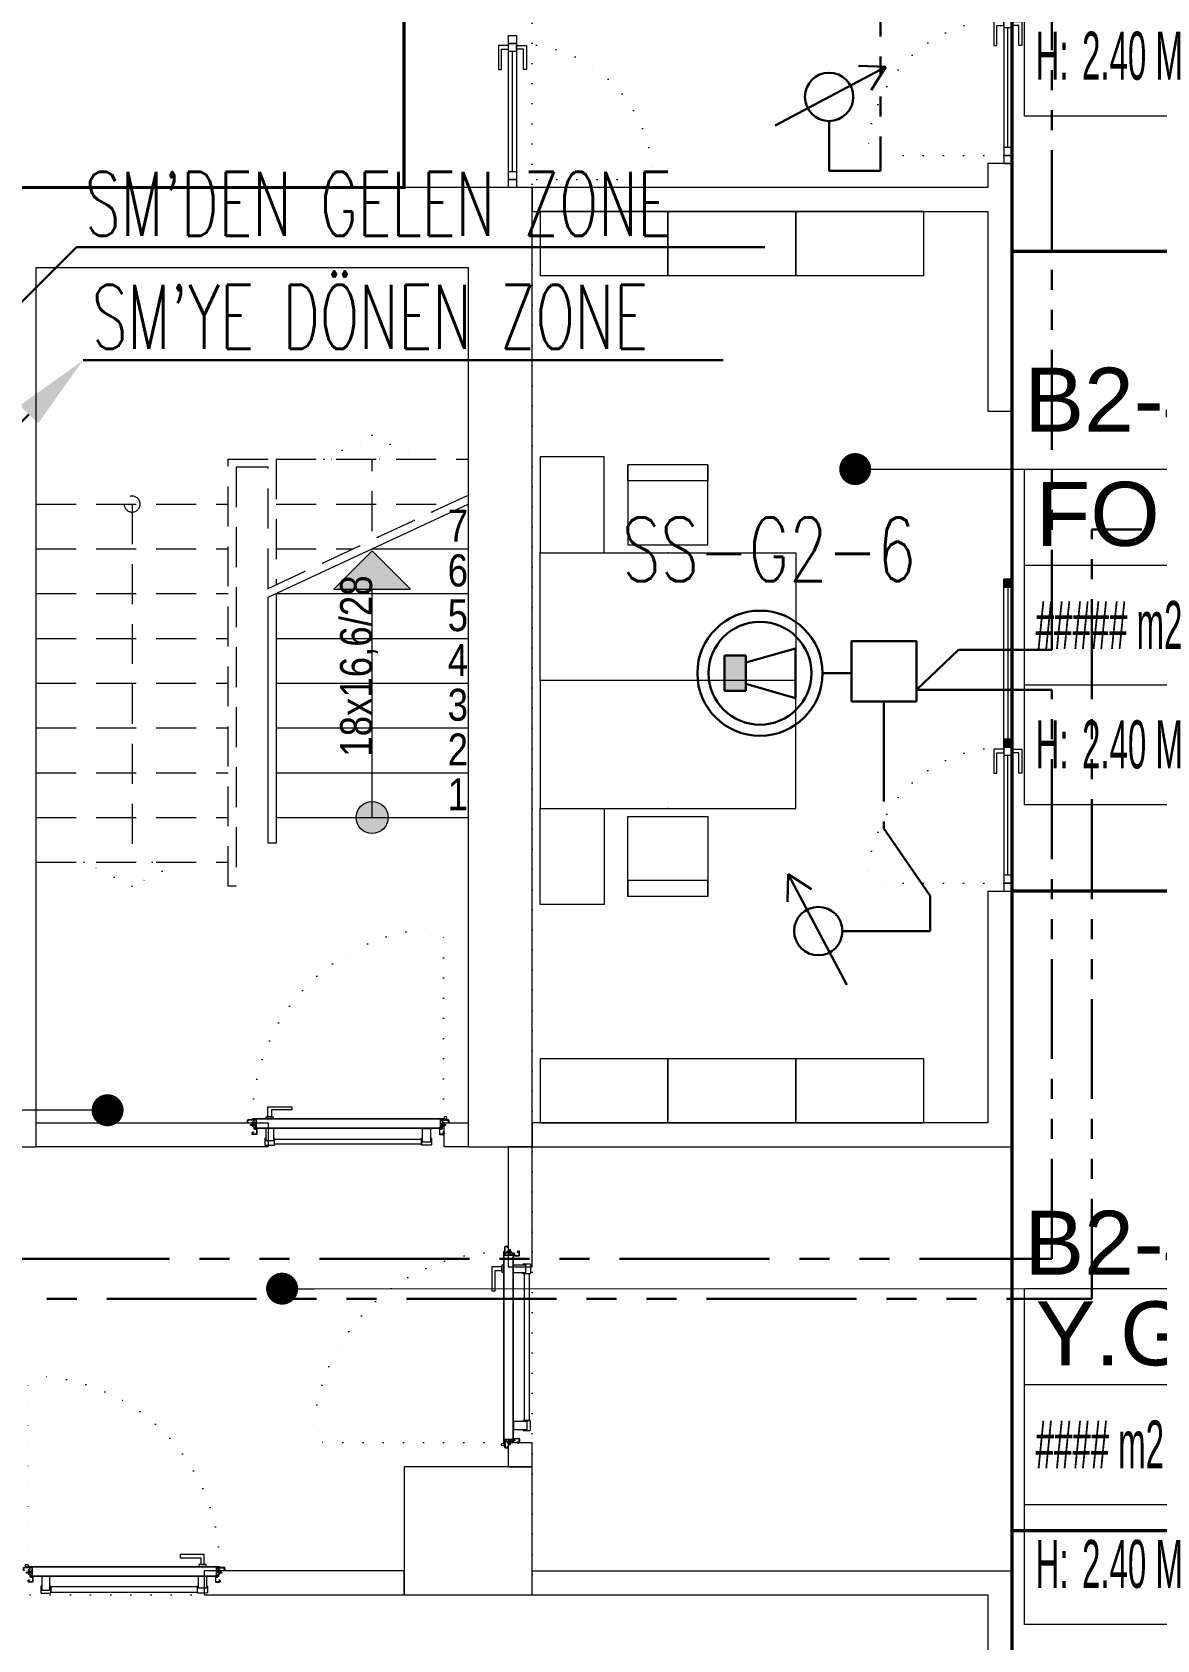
# Model space of a CAD drawing. Header units: metres. Extents: x -13545 to 152404, y -11890 to 28436.
# Drawn here: x 4128 to 4831, y 2372 to 3377 of the extents above; entities that cross this region are included whole.
import ezdxf
from ezdxf.enums import TextEntityAlignment as Align

# ---------------------------------------------------------------- set-up
doc = ezdxf.new("R2010")
doc.units = ezdxf.units.M
doc.header["$LTSCALE"] = 100
doc.header["$MEASUREMENT"] = 0
for name, pattern in [('DOT2', [0.125, 0, -0.125]), ('DOT5', [0.75, 0, -0.75]), ('HIDDEN', [0.375, 0.25, -0.125]), ('PHANTOM2', [1.25, 0.625, -0.125, 0.125, -0.125, 0.125, -0.125])]:
    doc.linetypes.add(name, pattern=pattern)
doc.layers.get('0').update_dxf_attribs({"color": 9, "lineweight": 9})
for name, color, linetype, lineweight in [('00', 9, 'Continuous', 9), ('01', 9, 'Continuous', 9), ('05', 9, 'Continuous', 9), ('06B', 9, 'Continuous', 9), ('06D', 9, 'Continuous', 9), ('10', 9, 'Continuous', 9), ('14', 9, 'Continuous', 9), ('15', 9, 'Continuous', 9), ('19', 9, 'Continuous', 9), ('19D', 9, 'DOT2', 9), ('20', 9, 'DOT2', 9), ('21', 9, 'Continuous', 9), ('21_mahal200', 9, 'Continuous', 9), ('E-3W ACİL ANONS İÇİN HOPARLÖR (GÖMME) (YANGINA DAYANIKLI)', 7, 'Continuous', 30), ('E-KABLO', 7, 'Continuous', 30), ('E-OK', 3, 'Continuous', 30), ('E-SES AYAR ANAHTARI', 7, 'Continuous', 30), ('E-YANGIN', 7, 'Continuous', 30), ('E-YAZI', 7, 'Continuous', 30)]:
    doc.layers.add(name, color=color, linetype=linetype, lineweight=lineweight)
doc.styles.add('Arial', font='arial.ttf', dxfattribs={"height": 2.5})
doc.styles.add('ILGAZ', font='txttw.shx')
doc.styles.add('MuuM_TEXT-STANDART', font='ARIALN.TTF')
doc.dimstyles.new('MuuM_DIM200', dxfattribs={"dimscale": 20, "dimtxt": 2, "dimasz": 1, "dimexe": 1, "dimexo": 1, "dimgap": 1, "dimtad": 1, "dimdec": 1, "dimrnd": 0.5, "dimdsep": 46, "dimtxsty": 'MuuM_TEXT-STANDART', "dimblk": 'ARCHTICK', "dimcen": 0, "dimdle": 0.15, "dimclrd": 256, "dimclre": 256, "dimclrt": 256, "dimadec": 0, "dimazin": 0, "dimtfac": 5, "dimtdec": 1, "dimtix": 1, "dimtmove": 2, "dimatfit": 3, "dimldrblk": 'DOT', "dimfxl": 3, "dimfxlon": 1, "dimtolj": 1, "dimlwd": -1, "dimlwe": -1, "dimarcsym": 0})

# ---------------------------------------------------------------- blocks, each defined once
blk = doc.blocks.new('100_SES AYAR ANAHTARI')
at = {"layer": 'E-SES AYAR ANAHTARI', "color": 4}
for p, q in [((1.776, 3.255), (-1.686, 1.426)), ((1.776, 3.255), (0.915, 3.283)), ((1.776, 3.255), (1.312, 2.529)), ((0, 0), (0, 1.561))]:
    blk.add_line(p, q, dxfattribs=at)
blk.add_circle((0, 2.317), 0.756, dxfattribs=at)
blk = doc.blocks.new('*U201')
at = {"layer": 'E-OK', "color": 3, "linetype": 'Continuous'}
blk.add_line((84.9, 84.8), (200.6, 200.5), dxfattribs=at)
at = {"layer": 'E-OK', "color": 4, "linetype": 'Continuous', "const_width": 30}
blk.add_lwpolyline([(-15, 0, 1), (15, 0, 1)], format="xyb", close=True, dxfattribs=at)
at = {"layer": 'E-OK', "color": 3, "linetype": 'Continuous'}
blk.add_solid([(99, 70.7), (70.7, 99), (0, 0)], dxfattribs=at)
blk = doc.blocks.new('*U200')
at = {"layer": 'E-OK', "color": 3, "linetype": 'Continuous'}
blk.add_line((-126.3, -126.2), (0, 0), dxfattribs=at)
at = {"layer": 'E-OK', "color": 4, "linetype": 'Continuous', "const_width": 30}
blk.add_lwpolyline([(-15, 0, 1), (15, 0, 1)], format="xyb", close=True, dxfattribs=at)
at = {"layer": 'E-OK', "color": 3, "linetype": 'Continuous'}
blk.add_solid([(-112.2, -140.4), (-140.4, -112.1), (-211.2, -211)], dxfattribs=at)
blk = doc.blocks.new('100_3W ACİL ANONS İÇİN HOPARLÖR (GÖMME) (YANGINA DAYANIKLI)')
at = {"layer": 'E-3W ACİL ANONS İÇİN HOPARLÖR (GÖMME) (YANGINA DAYANIKLI)', "color": 4}
for p, q in [((-1.58, -0.79), (-1.58, 0.79)), ((-1.58, 0.79), (-0.632, 0.79)), ((-0.632, 0.474), (1.58, 1.106)), ((-0.632, 0.79), (-0.632, -0.79)), ((1.58, -1.106), (1.58, 1.106)), ((-0.632, -0.474), (1.58, -1.106)), ((-0.632, -0.79), (-1.58, -0.79))]:
    blk.add_line(p, q, dxfattribs=at)
at = {"layer": 'E-3W ACİL ANONS İÇİN HOPARLÖR (GÖMME) (YANGINA DAYANIKLI)', "color": 3}
for radius in [2.796, 2.296]:
    blk.add_circle((0, 0), radius, dxfattribs=at)
at = {"layer": 'E-3W ACİL ANONS İÇİN HOPARLÖR (GÖMME) (YANGINA DAYANIKLI)', "color": 4}
blk.add_solid([(-1.58, 0.79), (-0.632, 0.79), (-1.58, -0.79), (-0.632, -0.79)], dxfattribs=at)
blk = doc.blocks.new('p-kolon_80x80')
blk.add_lwpolyline([(-40, -40), (40, -40), (40, 40), (-40, 40)], close=True)
blk = doc.blocks.new('2.bod.sitatik')
at = {"layer": '01'}
blk.add_lwpolyline([(4130, -5950), (4130, -5950), (4130, -5950), (4130, -5400), (4400, -5400), (4400, -5950), (4400, -5950), (4400, -5950), (4440, -5950), (4440, -5350), (4090, -5350), (4090, -5950), (4130, -5950)], dxfattribs=at)
blk.add_blockref('p-kolon_80x80', (4400, -6190), dxfattribs=at)
blk = doc.blocks.new('p-işyeri')
at = {"color": 0, "const_width": 2}
blk.add_lwpolyline([(200, 0), (200, 700), (-200, 700), (-200, 0)], close=True, dxfattribs=at)
blk = doc.blocks.new('p-sandalye-03')
for points in [[(-5, -25.1), (-5, 24.9), (-55, 24.9), (-55, -25.1), (-5, -25.1)], [(-55, 24.9), (-45, 24.9), (-45, -25.1), (-55, -25.1)]]:
    blk.add_lwpolyline(points)
blk.add_point((0, -0.1))
blk = doc.blocks.new('m-calisma unitesi 02')
at = {"ltscale": 0.5}
blk.add_lwpolyline([(-160, 140), (-160, 80), (-120, 80), (-120, 140)], close=True, dxfattribs=at)
blk.add_lwpolyline([(0, 80), (0, 0), (-160, 0), (-160, 80)], close=True)
at = {"linetype": 'DOT5'}
blk.add_lwpolyline([(-160, 80), (-160, 80)], dxfattribs=at)
at = {"rotation": 270}
blk.add_blockref('p-sandalye-03', (-80, 80), dxfattribs=at)
blk = doc.blocks.new('gr-p-birim')
blk.add_lwpolyline([(-0.5, -0.5), (0.5, -0.5), (0.5, 0.5), (-0.5, 0.5)], close=True)
blk = doc.blocks.new('0_arrowstairs')
blk.add_lwpolyline([(0, 0), (0, -30), (15, 0), (0, 30)], close=True)
blk = doc.blocks.new('p-M01-M02_M03')
at = {"layer": '19'}
h = blk.add_hatch(color=256, dxfattribs=at)
h.dxf.hatch_style = 1
h.paths.add_polyline_path([(186, -201.3), (234, -201.3), (210, -177.2)])
h = blk.add_hatch(color=256, dxfattribs=at)
h.dxf.hatch_style = 1
edge = h.paths.add_edge_path()
edge.add_arc((210, -344), 10, 0, 360)
for points in [[(145, -206.3), (270, -148)], [(145, -206.3), (270, -148)], [(150, -204), (150, -360), (150, -360), (145, -360), (145, -360), (145, -206.3)], [(210, -344), (210, -201.3), (210, -201.3)]]:
    blk.add_lwpolyline(points, dxfattribs=at)
blk.add_lwpolyline([(186, -201.3), (234, -201.3), (210, -177.2)], close=True, dxfattribs=at)
at = {"layer": '19', "linetype": 'Continuous'}
for points in [[(210, -176), (270, -176)], [(150, -204), (270, -204)], [(150, -232), (270, -232)], [(150, -260), (270, -260)], [(150, -288), (270, -288)], [(150, -316), (270, -316)], [(150, -344), (270, -344)]]:
    blk.add_lwpolyline(points, dxfattribs=at)
at = {"layer": '19'}
blk.add_circle((210, -344), 10, dxfattribs=at)
at = {"layer": '19D', "linetype": 'HIDDEN'}
for points in [[(145, -200.7), (145, -125), (125, -125), (125, -125), (125, -387), (120, -387), (120, -120), (120, -120), (150, -120), (150, -198.4)], [(150, -120), (270, -120)], [(210, -165), (210, -120)], [(0, -148), (120, -148)], [(145, -200.7), (270, -142.4)], [(150, -148), (258, -148)], [(0, -176), (120, -176)], [(150, -176), (198, -176)], [(0, -204), (120, -204)], [(0, -232), (120, -232)], [(0, -260), (120, -260)], [(0, -288), (120, -288)], [(0, -316), (120, -316)], [(0, -344), (120, -344)], [(0, -372), (120, -372)]]:
    blk.add_lwpolyline(points, dxfattribs=at)
at = {"layer": '19D', "linetype": 'HIDDEN', "extrusion": (0, 0, -1)}
blk.add_lwpolyline([(-60, -148), (-60, -372)], dxfattribs=at)
at = {"layer": '19D'}
blk.add_lwpolyline([(145, -200.7), (270, -142.4)], dxfattribs=at)
at = {"layer": '19D', "linetype": 'HIDDEN', "extrusion": (0, 0, -1)}
blk.add_circle((-60, -148), 5, dxfattribs=at)
at = {"layer": '19D', "linetype": 'HIDDEN', "extrusion": (0, 0, -1), "zscale": -1, "rotation": 90}
blk.add_blockref('0_arrowstairs', (-210, -120), dxfattribs=at)
at = {"layer": '19D', "linetype": 'HIDDEN', "extrusion": (0, 0, -1), "rotation": 270}
blk.add_blockref('0_arrowstairs', (-60, -372), dxfattribs=at)
blk = doc.blocks.new('*U19')
at = {"ltscale": 15}
for p, q in [((-25, 1), (-26, 0)), ((-25, -1), (-26, 0)), ((-23, 1), (-25, 1)), ((-23, 1), (-23, -2)), ((-21, -3), (-18, 3)), ((-21, -3), (-18, 3)), ((-20, -3), (-17, 3)), ((-20, -3), (-16, 3)), ((-18, -3), (-15, 3)), ((-18, -3), (-15, 3)), ((-18, 1), (-18, 2)), ((-17, -3), (-14, 3)), ((-17, -3), (-13, 3)), ((-17, 1), (-17, 2)), ((-15, -3), (-12, 3)), ((-15, -3), (-12, 3)), ((-15, 1), (-15, 2)), ((-14, -3), (-11, 3)), ((-14, -3), (-10, 3)), ((-14, 1), (-14, 2)), ((-12, -3), (-9, 3)), ((-12, -3), (-9, 3)), ((-12, 1), (-12, 2)), ((-11, -3), (-8, 3)), ((-11, -3), (-7, 3)), ((-11, 1), (-11, 2)), ((-9, -3), (-6, 3)), ((-9, -3), (-6, 3)), ((-9, 1), (-9, 2)), ((-8, -3), (-4, 3)), ((-8, -3), (-5, 3)), ((-8, 1), (-8, 2)), ((-6, -3), (-3, 3)), ((-6, -3), (-3, 3)), ((-6, 1), (-6, 2)), ((-5, -3), (-1, 3)), ((-5, -3), (-2, 3)), ((-5, 1), (-5, 2)), ((-3, 1), (-3, 2)), ((0, 4), (-2, 1)), ((-2, 1), (-2, 2)), ((0, 0), (-1, 0)), ((-25, -1), (-23, -2)), ((-9, -2), (-23, -2)), ((-21, -3), (-21, -2)), ((-20, -3), (-19, -2)), ((-20, -2), (-19, -2)), ((-19, -2), (-18, -2)), ((-18, -3), (-18, -2)), ((-17, -3), (-16, -2)), ((-17, -2), (-16, -2)), ((-16, -2), (-15, -2)), ((-15, -3), (-15, -2)), ((-14, -3), (-13, -2)), ((-14, -2), (-13, -2)), ((-13, -2), (-12, -2)), ((-12, -3), (-12, -2)), ((-11, -3), (-10, -2)), ((-11, -2), (-10, -2)), ((-10, -2), (-9, -2)), ((-9, -3), (-9, -2)), ((-8, -2), (-7, -2)), ((-8, -3), (-7, -2)), ((-7, -2), (-6, -2)), ((-6, -3), (-6, -2)), ((-5, -2), (-4, -2)), ((-5, -3), (-4, -2)), ((-4, -2), (-2, -2)), ((0, -4), (-2, -2)), ((0, 0), (-1, 0))]:
    blk.add_line(p, q, dxfattribs=at)
for p, q in [((-7, 1), (-23, 1)), ((-17, 1), (-19, 1)), ((-16, 1), (-17, 1)), ((-14, 1), (-16, 1)), ((-13, 1), (-14, 1)), ((-11, 1), (-13, 1)), ((-10, 1), (-11, 1)), ((-8, 1), (-10, 1)), ((-7, 1), (-8, 1)), ((-5, 1), (-7, 1)), ((-4, 1), (-5, 1)), ((-2, 1), (-4, 1)), ((-2, 1), (-2, 1)), ((0, 0), (0, 4)), ((-2, -2), (-2, -2)), ((0, 0), (0, -4))]:
    blk.add_line(p, q)
for centre, radius, start, end in [((-26, 4), 3.92, 274.361, 322.1025), ((-26, -4), 3.92, 37.8975, 85.639), ((-18, 3), 0.0971, 330.3204, 150.3204), ((-17, 3), 0.0971, 330.3204, 150.3204), ((-15, 3), 0.0971, 330.3204, 150.3204), ((-14, 3), 0.0971, 330.3204, 150.3204), ((-12, 3), 0.0971, 330.3204, 150.3204), ((-11, 3), 0.0971, 330.3204, 150.3204), ((-9, 3), 0.0971, 330.3204, 150.3204), ((-8, 3), 0.0971, 330.3204, 150.3204), ((-6, 3), 0.0971, 330.3204, 150.3204), ((-5, 3), 0.0971, 330.3204, 150.3204), ((-3, 3), 0.0971, 330.3204, 150.3204), ((-2, 3), 0.0971, 330.3204, 150.3204), ((-1, 0), 0.486, 90, 270), ((0, 4), 0.25, 0, 150.0864), ((-21, -3), 0.0971, 150.3204, 330.3204), ((-20, -3), 0.0971, 150.3204, 330.3204), ((-18, -3), 0.0971, 150.3204, 330.3204), ((-17, -3), 0.0971, 150.3204, 330.3204), ((-15, -3), 0.0971, 150.3204, 330.3204), ((-14, -3), 0.0971, 150.3204, 330.3204), ((-12, -3), 0.0971, 150.3204, 330.3204), ((-11, -3), 0.0971, 150.3204, 330.3204), ((-9, -3), 0.0971, 150.3204, 330.3204), ((-8, -3), 0.0971, 150.3204, 330.3204), ((-6, -3), 0.0971, 150.3204, 330.3204), ((-5, -3), 0.0971, 150.3204, 330.3204), ((0, -4), 0.25, 209.9136, 0)]:
    blk.add_arc(centre, radius, start, end, dxfattribs=at)
blk = doc.blocks.new('conta')
at = {"ltscale": 10}
for p, q in [((-2649.9, 5345.5), (-2649.8, 5345.6)), ((-2649.9, 5344.5), (-2649.8, 5344.3)), ((-2649.8, 5344.3), (-2649.7, 5344.3)), ((-2649.7, 5345.4), (-2649.3, 5345.4)), ((-2649.2, 5345.4), (-2649.1, 5345.5)), ((-2649, 5344), (-2648.8, 5343.8)), ((-2648.9, 5344.1), (-2648.7, 5343.9)), ((-2648.8, 5345.1), (-2648.6, 5345.3)), ((-2648.8, 5344.9), (-2648.6, 5345.2)), ((-2648.7, 5343.8), (-2648.7, 5343.8)), ((-2648.6, 5345.3), (-2648.6, 5345.3))]:
    blk.add_line(p, q, dxfattribs=at)
for centre, radius, start, end in [((-2649.8, 5345.5), 0.05, 140.6345, 188.9372), ((-2653, 5345), 3.19, 350.4674, 8.9372), ((-2649.9, 5344.5), 0.02, 170.4674, 213.7451), ((-2649.7, 5345.6), 0.0696, 22.2428, 159.258), ((-2650.9, 5345), 1.24, 340.3382, 16.7772), ((-2649.7, 5344.6), 0.03, 160.3382, 273.2666), ((-2649.7, 5345.4), 0.03, 90, 196.7772), ((-2649.6, 5341.5), 3.01, 80.4362, 93.2666), ((-2649.3, 5345.5), 0.05, 270, 303.0062), ((-2649.2, 5344.1), 0.231, 353.9571, 81.9004), ((-2649.1, 5345.5), 0.03, 4.7972, 123.0062), ((-2649.1, 5344.5), 0.03, 260.4362, 338.7066), ((-2651.2, 5344.8), 2.33, 7.5897, 18.7951), ((-2649, 5345.6), 0.05, 18.7951, 42.1429), ((-2650.2, 5345), 1.27, 338.7066, 23.0418), ((-2648.9, 5344.1), 0.1, 173.9571, 217.2653), ((-2648.8, 5345.1), 0.05, 187.5897, 322.7347), ((-2658.2, 5345.2), 9.36, 353.6857, 357.8537), ((-2648.8, 5344.2), 0.1, 173.6857, 217.2653), ((-2648.8, 5344.8), 0.05, 142.7347, 180.2669), ((-2648.7, 5343.8), 0.05, 217.2653, 307.2653), ((-2648.7, 5343.8), 0.05, 307.2653, 37.2653), ((-2648.6, 5345.3), 0.05, 52.7347, 142.7347), ((-2648.6, 5345.3), 0.05, 322.7347, 52.7347)]:
    blk.add_arc(centre, radius, start, end, dxfattribs=at)
for points, knots in [([(-2649, 5345.6), (-2649, 5345.6), (-2649.1, 5345.7), (-2649.2, 5345.4), (-2649.3, 5345.7), (-2649.4, 5345.5), (-2649.5, 5345.7), (-2649.6, 5345.5), (-2649.7, 5345.6), (-2649.7, 5345.6)], [0.0086373, 0.0086373, 0.0086373, 0.0086373, 0.1097304, 0.3133405, 0.4430081, 0.5658764, 0.7165186, 0.8527974, 0.9648495, 0.9648495, 0.9648495, 0.9648495]), ([(-2649.7, 5344.3), (-2649.7, 5344.3), (-2649.7, 5344.5), (-2649.6, 5344.3), (-2649.3, 5344.4), (-2649.2, 5344.4), (-2649.2, 5344.4)], [0, 0, 0, 0, 0.1008757, 0.3841126, 0.5436166, 0.6906785, 0.6906785, 0.6906785, 0.6906785])]:
    blk.add_open_spline(points, degree=3, knots=knots, dxfattribs=at)
blk = doc.blocks.new('p-yn_sackasa')
at = {"layer": '10', "linetype": 'Continuous'}
for p, q in [((-2.2, 0), (-2.2, -0.2)), ((0, 6.9), (0, 6.2)), ((0, 6.2), (0, 6.9)), ((0.1, 6.9), (0.1, 6.2)), ((0.2, 6.9), (0.2, 6.2)), ((2.7, 7.2), (0.3, 7.2)), ((2.7, 7.2), (0.3, 7.2)), ((2.7, 7), (0.3, 7)), ((0.3, 7), (2.7, 7)), ((0.3, 6.1), (0.8, 6.1)), ((0.7, 6), (0.3, 6)), ((0.3, 5.9), (0.7, 5.9)), ((0.8, 5.9), (0.3, 5.9)), ((0.7, 5.9), (0.7, 6)), ((0.7, -0.7), (0.7, 2.3)), ((0.7, -0.7), (0.7, 2.3)), ((0.8, 5.9), (0.8, 6.1)), ((0.8, -0.7), (0.8, 2.3)), ((0.8, -0.7), (0.8, 2.3)), ((0.9, 2.3), (1, 2.3)), ((0.9, 2.3), (0.9, 2.3)), ((1, 2.5), (1, 2.4)), ((1, 2.5), (1, 2.5)), ((1.1, 2.5), (1.1, 3.7)), ((1.1, 2.5), (1.1, 3.7)), ((1.3, 3.7), (1.3, 2.5)), ((1.3, 2.5), (1.3, 3.7)), ((2.5, 4), (1.4, 4)), ((1.4, 4), (2.5, 4)), ((1.4, 3.8), (2.5, 3.8)), ((2.5, 3.8), (1.4, 3.8)), ((2.5, 3.4), (2.6, 3.7)), ((2.6, 3.7), (2.5, 3.4)), ((2.7, 3.6), (2.6, 3.3)), ((2.7, 3.6), (2.6, 3.3)), ((2.8, 3.3), (2.8, 6.9)), ((2.8, 3.3), (2.8, 6.9)), ((2.9, 3.3), (2.9, 6.9)), ((2.9, 3.3), (2.9, 6.9)), ((-2.9, -1.7), (-2.9, -0.3)), ((-2.9, -0.3), (-2.9, -1.7)), ((-2.8, -0.3), (-2.8, -1.7)), ((-2.8, -0.3), (-2.8, -1.7)), ((-2.2, 0), (-2.7, 0)), ((-2.2, 0), (-2.7, 0)), ((-2.2, -0.1), (-2.7, -0.1)), ((-2.2, -0.2), (-2.7, -0.2)), ((1, -1.8), (-2.7, -1.8)), ((1, -1.9), (-2.7, -1.9)), ((-2.7, -2), (1, -2)), ((1, -2), (-2.7, -2)), ((-2.2, -0.1), (-2.2, 0)), ((0.9, -0.8), (1, -0.8)), ((0.9, -0.8), (0.9, -0.8)), ((1, -0.9), (1, -0.9)), ((1, -0.9), (1, -0.9)), ((1.1, -1), (1.1, -1.7)), ((1.1, -1), (1.1, -1.7)), ((1.3, -1), (1.3, -1.7)), ((1.3, -1), (1.3, -1.7))]:
    blk.add_line(p, q, dxfattribs=at)
for points in [[(0.1, 2.1), (0.7, 2.1), (0.7, -0.5), (0.1, -0.5)], [(0.1, 2.1), (0.4, 2.1), (0.4, -0.5), (0.1, -0.5)]]:
    blk.add_lwpolyline(points, close=True, dxfattribs=at)
for centre, radius, start, end in [((0.3, 6.9), 0.249, 90, 180), ((0.3, 6.9), 0.261, 90, 180), ((0.3, 6.2), 0.249, 181.345, 271.3502), ((0.3, 6.2), 0.261, 180, 270), ((0.3, 6.9), 0.122, 90, 180), ((0.3, 6.2), 0.122, 180, 270), ((0.3, 6.9), 0.11, 90, 180), ((0.3, 6.2), 0.11, 180, 270), ((0.9, 2.3), 0.206, 63.2169, 180), ((0.9, 2.3), 0.219, 63.2153, 180), ((0.9, 2.3), 0.0801, 63.215, 180), ((0.9, 2.3), 0.0674, 63.2144, 180), ((1, 2.5), 0.219, 243.2148, 0), ((1, 2.5), 0.0801, 243.2203, 0), ((1, 2.5), 0.206, 243.2197, 0), ((1, 2.5), 0.0674, 243.2129, 0), ((1.4, 3.7), 0.24, 90, 180), ((1.4, 3.7), 0.253, 90, 180), ((1.4, 3.7), 0.114, 90, 180), ((1.4, 3.7), 0.101, 90, 180), ((2.5, 3.7), 0.249, 342.8613, 90), ((2.5, 3.7), 0.261, 342.8602, 90), ((2.5, 3.7), 0.122, 342.8607, 90), ((2.5, 3.7), 0.11, 342.8621, 90), ((2.7, 3.3), 0.232, 162.8601, 0), ((2.7, 3.3), 0.219, 162.8613, 0), ((2.7, 3.3), 0.0927, 162.8605, 0), ((2.7, 3.3), 0.0801, 162.8624, 0), ((2.7, 6.9), 0.249, 0, 90), ((2.7, 6.9), 0.261, 0, 90), ((2.7, 6.9), 0.122, 0, 90), ((2.7, 6.9), 0.11, 0, 90), ((-2.7, -0.3), 0.24, 90, 180), ((-2.7, -0.3), 0.253, 90, 180), ((-2.7, -1.7), 0.24, 180, 270), ((-2.7, -1.7), 0.253, 180, 270), ((-2.7, -0.3), 0.114, 90, 180), ((-2.7, -0.3), 0.101, 90, 180), ((-2.7, -1.7), 0.114, 180, 270), ((-2.7, -1.7), 0.101, 180, 270), ((0.9, -0.7), 0.206, 180, 296.7851), ((0.9, -0.7), 0.219, 180, 296.785), ((0.9, -0.7), 0.0674, 180, 180.5245), ((0.9, -0.7), 0.0801, 180, 296.785), ((0.9, -0.7), 0.0674, 180, 296.7871), ((1, -1), 0.219, 0, 116.7854), ((1, -1), 0.206, 0, 116.7836), ((1, -1), 0.0801, 0, 116.7811), ((1, -1), 0.0674, 0, 116.7871), ((1, -1.7), 0.114, 270, 0), ((1, -1.7), 0.24, 270, 0), ((1, -1.7), 0.101, 270, 0), ((1, -1.7), 0.253, 270, 0)]:
    blk.add_arc(centre, radius, start, end, dxfattribs=at)
at = {"layer": '10', "xscale": 0.0842696629213483, "yscale": 0.0842696629213483, "zscale": 0.0842696629213483}
blk.add_blockref('*U19', (1, 1.3), dxfattribs=at)
at = {"layer": '14', "xscale": -0.7887640449438696, "yscale": 0.7887640449438696, "zscale": 0.7887640449438204, "rotation": 90}
blk.add_blockref('conta', (4217.8, -2086.4), dxfattribs=at)
blk = doc.blocks.new('*U338')
at = {"layer": '06D'}
for points in [[(110.1, 4.8), (110.1, 11), (95.1, 11), (95.1, 9.1), (107.9, 9.1), (107.9, 9.1), (107.9, 4.8), (110.1, 4.8)], [(111.2, 3.5), (111.2, 4.8), (106.8, 4.8), (106.8, 3.5), (111.2, 3.5)]]:
    blk.add_lwpolyline(points, dxfattribs=at)
for points in [[(8.5, -8.6), (7.9, -8.6), (7.9, -12.6, 0.414214), (8.2, -13), (13.7, -13, 0.414214), (14.1, -12.6), (14.1, -8.6), (13.5, -8.6)], [(111.5, -8.6), (112.1, -8.6), (112.1, -12.6, -0.414214), (111.7, -13), (106.2, -13, -0.414214), (105.9, -12.6), (105.9, -8.6), (106.5, -8.6)]]:
    blk.add_lwpolyline(points, format="xyb", dxfattribs=at)
for points in [[(8.5, -11.1), (13.5, -11.1), (13.5, -2.5), (8.5, -2.5)], [(14.1, -12.4), (105.9, -12.4), (105.9, -9.2), (14.1, -9.2)], [(111.5, -10), (106.5, -10), (106.5, -2.5), (111.5, -2.5)]]:
    blk.add_lwpolyline(points, close=True, dxfattribs=at)
at = {"layer": '10', "ltscale": 10}
for p, q in [((-1.6, 3.7), (-1.7, 3.6)), ((-1.6, 3.7), (-1.7, 3.6)), ((-1.2, 3.1), (-1.2, 3.2)), ((-1.2, 3.1), (-1.2, 3.2)), ((-1.2, 3.1), (-1.1, 3.1)), ((-1.2, 3.1), (-1.1, 3.1)), ((-1.1, 3), (-1.1, 3.4)), ((-1.1, 3), (-1.1, 3.4)), ((-0.8, 3), (-0.8, 3.4)), ((-0.8, 3), (-0.8, 3.4)), ((0.3, 3.4), (0.3, 3.3)), ((0.4, 3.5), (119.6, 3.5)), ((0.4, 3.4), (0.4, 3.3)), ((0.4, 3.2), (2.2, 3.2)), ((0.5, 3.4), (119.5, 3.4)), ((0.5, 3.3), (2.3, 3.3)), ((1, 0), (2, 0.7)), ((2, 1.1), (2, 0.7)), ((2.3, 1.1), (2, 1.1)), ((2, 0.7), (2, -0.8)), ((2.3, 3.1), (2.3, -2.4)), ((2.3, 0.7), (2.3, 1.1)), ((2.3, -0.8), (2.3, 0.7)), ((2.4, 3.2), (2.4, -2.3)), ((117.5, 3.2), (117.5, -2.3)), ((119.5, 3.3), (117.6, 3.3)), ((119.6, 3.2), (117.7, 3.2)), ((117.7, 3.1), (117.7, -2.4)), ((117.7, 1.1), (117.7, -0.4)), ((118, 1.1), (117.7, 1.1)), ((117.7, 1.1), (117.7, -0.4)), ((118, 1.1), (117.7, 1.1)), ((118, -0.4), (118, 1.1)), ((118, -0.4), (118, 1.1)), ((118, 0.9), (119, 0.9)), ((118, 0.9), (119, 0.9)), ((118, 0.7), (119, 0.7)), ((118, 0.7), (119, 0.7)), ((119, 0.3), (118, -0.4)), ((119, 0.3), (118, -0.4)), ((119.5, 3.4), (119.5, 3.3)), ((119.7, 3.4), (119.7, 3.3)), ((2, -0.4), (1, -0.4)), ((2, -0.6), (1, -0.6)), ((2, -0.8), (2.3, -0.8)), ((2.4, -2.5), (117.6, -2.5)), ((2.5, -2.3), (117.5, -2.3)), ((117.7, -0.4), (117.7, -0.8)), ((117.7, -0.4), (117.7, -0.8)), ((117.7, -0.8), (118, -0.8)), ((117.7, -0.8), (118, -0.8)), ((118, -0.8), (118, -0.4)), ((118, -0.8), (118, -0.4))]:
    blk.add_line(p, q, dxfattribs=at)
blk.add_circle((-0.9, 4.2), 0.843, dxfattribs=at)
blk.add_circle((-0.9, 4.2), 0.843, dxfattribs=at)
for centre, radius, start, end in [((-0.9, 4.2), 1.01, 219.4092, 254.2861), ((-0.9, 4.2), 1.01, 219.4092, 254.2861), ((-0.4, 3.2), 0.428, 156.352, 217.621), ((-0.4, 3.2), 0.428, 156.352, 217.621), ((-0.4, 3.2), 0.302, 105.5524, 240.0315), ((-0.4, 3.2), 0.302, 105.5524, 240.0315), ((0.4, 3.4), 0.1, 90, 180), ((0.4, 3.3), 0.1, 180, 270), ((0.5, 3.4), 0.005, 90, 180), ((0.5, 3.3), 0.005, 180, 270), ((2.2, 3.1), 0.05, 0, 90), ((2.3, 3.2), 0.1, 0, 90), ((117.6, 3.2), 0.1, 90, 180), ((117.7, 3.1), 0.05, 90, 180), ((119.5, 3.4), 0.005, 0, 90), ((119.5, 3.3), 0.005, 270, 0), ((119.6, 3.4), 0.1, 0, 90), ((119.6, 3.3), 0.1, 270, 0), ((2.4, -2.4), 0.1, 180, 270), ((2.5, -2.3), 0.05, 180, 270), ((117.6, -2.3), 0.141, 284.9271, 345.0729)]:
    blk.add_arc(centre, radius, start, end, dxfattribs=at)
at = {"layer": '20'}
blk.add_lwpolyline([(0.3, 3.4), (0.3, 122.8, -0.414214), (119.7, 3.4, 1)], format="xyb", dxfattribs=at)
at = {"xscale": -1, "rotation": 180}
blk.add_blockref('p-yn_sackasa', (0, 1), dxfattribs=at)
at = {"rotation": 180}
blk.add_blockref('p-yn_sackasa', (120, 1), dxfattribs=at)
blk = doc.blocks.new('p-al-01')
at = {"layer": '06B'}
for points in [[(27, 4.3), (27, 10.6), (42, 10.6), (42, 8.7), (29.3, 8.7), (29.3, 8.7), (29.3, 4.3), (27, 4.3)], [(27, -0.7), (27, -6.9), (42, -6.9), (42, -5), (29.3, -5), (29.3, -5), (29.3, -0.7), (27, -0.7)]]:
    blk.add_lwpolyline(points, dxfattribs=at)
at = {"layer": '06D'}
for p, q in [((115.7, 4.3), (28.8, 4.3)), ((28.8, -0.7), (115.7, -0.7))]:
    blk.add_line(p, q, dxfattribs=at)
at = {"layer": '10'}
for points in [[(25.7, -0.7), (25.7, 4.3), (20.7, 4.3), (20.7, -0.7)], [(30.7, -0.7), (30.7, 4.3), (25.7, 4.3), (25.7, -0.7)], [(110.7, -0.7), (110.7, 4.3), (105.7, 4.3), (105.7, -0.7)], [(115.7, -0.7), (115.7, 4.3), (110.7, 4.3), (110.7, -0.7)]]:
    blk.add_lwpolyline(points, close=True, dxfattribs=at)
at = {"layer": '15'}
blk.add_lwpolyline([(105.7, 1.8), (30.7, 1.8)], dxfattribs=at)
at = {"layer": '20'}
blk.add_lwpolyline([(110.7, -0.7), (110.7, -85.7)], dxfattribs=at)
blk.add_arc((110.7, -0.7), 85, 180, 270, dxfattribs=at)
blk = doc.blocks.new('prf-10x10')
blk.add_lwpolyline([(-5, -5), (5, -5), (5, 5), (-5, 5)], close=True)
at = {"color": 255}
blk.add_solid([(-5, -5), (5, -5), (-5, 5), (5, 5)], dxfattribs=at)
at = {"layer": '10'}
blk.add_point((0, 0), dxfattribs=at)
blk = doc.blocks.new('*U342')
at = {"layer": '06D'}
blk.add_lwpolyline([(-2.5, 105), (2.5, 105), (2.5, 0), (-2.5, 0)], close=True, dxfattribs=at)
at = {"layer": '15'}
blk.add_lwpolyline([(0, 100), (0, 5)], dxfattribs=at)
at = {"layer": '10', "xscale": 0.5, "yscale": 0.5, "rotation": 90}
for p in [(0, 102.5), (0, 2.5)]:
    blk.add_blockref('prf-10x10', p, dxfattribs=at)
blk = doc.blocks.new('_ArchTick')
at = {"color": 0, "linetype": 'ByBlock', "const_width": 0.15}
blk.add_lwpolyline([(-0.5, -0.5), (0.5, 0.5)], dxfattribs=at)
blk = doc.blocks.new('_Dot')
at = {"color": 0, "linetype": 'ByBlock', "lineweight": -2}
blk.add_line((-0.5, 0), (-1, 0), dxfattribs=at)
at = {"color": 0, "linetype": 'ByBlock', "const_width": 0.5}
blk.add_lwpolyline([(-0.25, 0, 1), (0.25, 0, 1)], format="xyb", close=True, dxfattribs=at)
blk = doc.blocks.new('0_roomno2')
blk.add_lwpolyline([(19.375, -10.5), (0, -10.5), (0, 0), (19.375, 0)], close=True)
for points in [[(0, -3), (19.375, -3)], [(8.125, -3), (8.125, -10.5)], [(11.875, -3), (11.875, -10.5)], [(15.625, -3), (15.625, -10.5)], [(0, -6.75), (8.125, -6.75)]]:
    blk.add_lwpolyline(points)
at = {"style": 'MuuM_TEXT-STANDART', "width": 0.6}
blk.add_text('H:', height=1.5, dxfattribs=at).set_placement((0.35, -8.608), align=Align.MIDDLE_LEFT)
at = {"style": 'Arial'}
blk.add_attdef('ODANO', (0, 1.17), '', height=2, dxfattribs=at)
blk.add_attdef('MEKANADI', text='', height=2, dxfattribs=at).set_placement((0.35, -3), align=Align.BOTTOM_LEFT)
at = {"style": 'MuuM_TEXT-STANDART', "width": 0.6}
for tag, p in [('YER01', (10, -4.5)), ('TAVAN01', (13.75, -4.5)), ('DUVAR01', (17.5, -4.5)), ('YER02', (10, -6.75)), ('TAVAN02', (13.75, -6.75)), ('DUVAR02', (17.5, -6.75)), ('YER03', (10, -9)), ('TAVAN03', (13.75, -9)), ('DUVAR03', (17.5, -9))]:
    blk.add_attdef(tag, text='', height=1.5, dxfattribs=at).set_placement(p, align=Align.MIDDLE_CENTER)
for tag, p in [('M2', (0.35, -4.875)), ('TEMIZTAVANYUKSEKLIGI', (1.8, -8.608))]:
    blk.add_attdef(tag, text='', height=1.5, dxfattribs=at).set_placement(p, align=Align.MIDDLE_LEFT)
blk = doc.blocks.new('2.bod.Mimari')
at = {"layer": '00'}
for points in [[(4440, -5365), (4725, -5365), (4725, -5490), (4740, -5490), (4740, -5350), (4740, -5335), (4725, -5335), (4725, -5350), (4440, -5350)], [(4265, -5950), (4130, -5950), (4130, -5935), (4275, -5935), (4275, -5950), (4265, -5950)], [(4400, -5950), (4385, -5950), (4385, -5935), (4400, -5935), (4400, -5950), (4400, -5950)], [(4425, -6025), (4440, -6025), (4440, -5950), (4425, -5950)], [(4440, -6135), (4425, -6135), (4425, -6150), (4440, -6150)]]:
    blk.add_lwpolyline(points, close=True, dxfattribs=at)
for points in [[(4725, -5790), (4725, -5935), (4440, -5935), (4440, -5950), (4740, -5950), (4740, -5790)], [(4725, -5790), (4740, -5790)], [(4235, -6230), (4360, -6230), (4360, -6215), (4360, -6215), (4235, -6215)], [(4235, -6215), (4235, -6230)], [(4440, -6215), (4740, -6215), (4740, -6965), (4440, -6965)], [(4440, -6230), (4725, -6230), (4725, -6950), (4440, -6950)]]:
    blk.add_lwpolyline(points, dxfattribs=at)
at = {"layer": '20'}
blk.add_lwpolyline([(3660, -6230), (4440, -6230), (4440, -4550), (3660, -4550)], close=True, dxfattribs=at)
at = {"rotation": 270}
for p in [(4735.65, -5219.33), (4735.65, -5674.33)]:
    blk.add_blockref('p-al-01', p, dxfattribs=at)
at = {"xscale": -1, "rotation": 90}
blk.add_blockref('p-al-01', (4429.6, -5234.33), dxfattribs=at)
for name, p in [('p-M01-M02_M03', (4130, -5400)), ('*U342', (4737.5, -5700))]:
    blk.add_blockref(name, p)
at = {"layer": '05', "xscale": 40, "yscale": 80, "rotation": 270}
for p in [(4485, -5385), (4565, -5385), (4645, -5385), (4485, -5915), (4565, -5915), (4645, -5915)]:
    blk.add_blockref('gr-p-birim', p, dxfattribs=at)
at = {"layer": '05'}
blk.add_blockref('m-calisma unitesi 02', (4605, -5658.42), dxfattribs=at)
at = {"layer": '05', "xscale": -1, "rotation": 180}
blk.add_blockref('m-calisma unitesi 02', (4605, -5658.42), dxfattribs=at)
at = {"layer": '06D', "color": 89, "linetype": 'HIDDEN', "true_color": 0x2e4d23, "rotation": 90}
for p in [(4360, -5150), (5440, -5190), (5440, -5590), (5440, -5990), (5440, -6390)]:
    blk.add_blockref('p-işyeri', p, dxfattribs=at)
at = {"layer": '10', "xscale": -1}
blk.add_blockref('*U338', (4385, -5935.95), dxfattribs=at)
at = {"layer": '10', "rotation": 90.00000000000001}
blk.add_blockref('*U338', (4425.95, -6135.15), dxfattribs=at)
at = {"layer": '10'}
blk.add_blockref('*U338', (4125, -6215.95), dxfattribs=at)
at = {"layer": '21_mahal200'}
ref = blk.add_blockref('0_roomno2', (4747.86, -5095.44), dxfattribs=dict(at, xscale=20, yscale=20, zscale=20))
ref.add_attrib('ODANO', 'B2-44', (4747.86, -5072.04), dxfattribs={"layer": '0', "height": 40, "style": 'Arial'})
ref.add_attrib('MEKANADI', 'DİZPOZİSYON', dxfattribs={"layer": '0', "height": 40, "style": 'Arial', "width": 0.9}).set_placement((4754.86, -5155.44), align=Align.BOTTOM_LEFT)
ref.add_attrib('M2', '##### m2', dxfattribs={"layer": '0', "height": 30, "style": 'MuuM_TEXT-STANDART', "width": 0.6}).set_placement((4754.86, -5192.94), align=Align.MIDDLE_LEFT)
ref.add_attrib('TEMIZTAVANYUKSEKLIGI', '2.40 M', dxfattribs={"layer": '0', "height": 30, "style": 'MuuM_TEXT-STANDART', "width": 0.6}).set_placement((4783.86, -5267.6), align=Align.MIDDLE_LEFT)
ref.add_attrib('YER01', 'Y02', dxfattribs={"layer": '0', "height": 30, "style": 'MuuM_TEXT-STANDART', "width": 0.6}).set_placement((4947.86, -5185.44), align=Align.MIDDLE_CENTER)
ref.add_attrib('TAVAN01', 'T05', dxfattribs={"layer": '0', "height": 30, "style": 'MuuM_TEXT-STANDART', "width": 0.6}).set_placement((5022.86, -5185.44), align=Align.MIDDLE_CENTER)
ref.add_attrib('DUVAR01', 'D02', dxfattribs={"layer": '0', "height": 30, "style": 'MuuM_TEXT-STANDART', "width": 0.6}).set_placement((5097.86, -5185.44), align=Align.MIDDLE_CENTER)
ref.add_attrib('TAVAN02', 'T09', dxfattribs={"layer": '0', "height": 30, "style": 'MuuM_TEXT-STANDART', "width": 0.6}).set_placement((5022.86, -5230.44), align=Align.MIDDLE_CENTER)
ref.add_attrib('DUVAR02', 'D07', dxfattribs={"layer": '0', "height": 30, "style": 'MuuM_TEXT-STANDART', "width": 0.6}).set_placement((5097.86, -5230.44), align=Align.MIDDLE_CENTER)
ref = blk.add_blockref('0_roomno2', (4747.86, -5526.12), dxfattribs=dict(at, xscale=20, yscale=20, zscale=20))
ref.add_attrib('ODANO', 'B2-45', (4747.86, -5502.72), dxfattribs={"layer": '0', "height": 40, "style": 'Arial'})
ref.add_attrib('MEKANADI', 'FORMEN O.', dxfattribs={"layer": '0', "height": 40, "style": 'Arial'}).set_placement((4754.86, -5586.12), align=Align.BOTTOM_LEFT)
ref.add_attrib('M2', '##### m2', dxfattribs={"layer": '0', "height": 30, "style": 'MuuM_TEXT-STANDART', "width": 0.6}).set_placement((4754.86, -5623.62), align=Align.MIDDLE_LEFT)
ref.add_attrib('TEMIZTAVANYUKSEKLIGI', '2.40 M', dxfattribs={"layer": '0', "height": 30, "style": 'MuuM_TEXT-STANDART', "width": 0.6}).set_placement((4783.86, -5698.28), align=Align.MIDDLE_LEFT)
ref.add_attrib('YER01', 'Y02', dxfattribs={"layer": '0', "height": 30, "style": 'MuuM_TEXT-STANDART', "width": 0.6}).set_placement((4947.86, -5616.12), align=Align.MIDDLE_CENTER)
ref.add_attrib('TAVAN01', 'T05', dxfattribs={"layer": '0', "height": 30, "style": 'MuuM_TEXT-STANDART', "width": 0.6}).set_placement((5022.86, -5616.12), align=Align.MIDDLE_CENTER)
ref.add_attrib('DUVAR01', 'D02', dxfattribs={"layer": '0', "height": 30, "style": 'MuuM_TEXT-STANDART', "width": 0.6}).set_placement((5097.86, -5616.12), align=Align.MIDDLE_CENTER)
ref.add_attrib('TAVAN02', 'T09', dxfattribs={"layer": '0', "height": 30, "style": 'MuuM_TEXT-STANDART', "width": 0.6}).set_placement((5022.86, -5661.12), align=Align.MIDDLE_CENTER)
ref.add_attrib('DUVAR02', 'D07', dxfattribs={"layer": '0', "height": 30, "style": 'MuuM_TEXT-STANDART', "width": 0.6}).set_placement((5097.86, -5661.12), align=Align.MIDDLE_CENTER)
ref = blk.add_blockref('0_roomno2', (4747.86, -6038.57), dxfattribs=dict(at, xscale=20, yscale=20, zscale=20))
ref.add_attrib('ODANO', 'B2-47', (4747.86, -6029.92), dxfattribs={"layer": '0', "height": 40, "style": 'Arial'})
ref.add_attrib('MEKANADI', 'Y.G.H.', dxfattribs={"layer": '0', "height": 40, "style": 'Arial'}).set_placement((4754.86, -6098.57), align=Align.BOTTOM_LEFT)
ref.add_attrib('M2', '#### m2', dxfattribs={"layer": '0', "height": 30, "style": 'MuuM_TEXT-STANDART', "width": 0.6}).set_placement((4754.86, -6136.07), align=Align.MIDDLE_LEFT)
ref.add_attrib('TEMIZTAVANYUKSEKLIGI', '2.40 M', dxfattribs={"layer": '0', "height": 30, "style": 'MuuM_TEXT-STANDART', "width": 0.6}).set_placement((4783.86, -6210.73), align=Align.MIDDLE_LEFT)
ref.add_attrib('YER01', 'Y01', dxfattribs={"layer": '0', "height": 30, "style": 'MuuM_TEXT-STANDART', "width": 0.6}).set_placement((4947.86, -6128.57), align=Align.MIDDLE_CENTER)
ref.add_attrib('TAVAN01', 'T09', dxfattribs={"layer": '0', "height": 30, "style": 'MuuM_TEXT-STANDART', "width": 0.6}).set_placement((5022.86, -6128.57), align=Align.MIDDLE_CENTER)
ref.add_attrib('DUVAR01', 'D07', dxfattribs={"layer": '0', "height": 30, "style": 'MuuM_TEXT-STANDART', "width": 0.6}).set_placement((5097.86, -6128.57), align=Align.MIDDLE_CENTER)
at = {"layer": '21', "style": 'MuuM_TEXT-STANDART'}
for s, p in [('7', (4400, -5571.47)), ('6', (4400, -5599.47)), ('5', (4400, -5627.47)), ('4', (4400, -5655.47)), ('3', (4400, -5683.47)), ('2', (4400, -5711.47)), ('1', (4400, -5739.47))]:
    blk.add_text(s, height=20, dxfattribs=at).set_placement(p, align=Align.RIGHT)
blk.add_text('18x16,6/28', height=20, rotation=90, dxfattribs=at).set_placement((4340, -5592.6), align=Align.RIGHT)
at = {"layer": '21_mahal200'}
for points in [[(4642.03, -5526.12), (4747.86, -5526.12)], [(4174.65, -5927.05), (3478.88, -5927.05)], [(4283.75, -6038.63), (4747.86, -6038.57)]]:
    blk.add_leader(points, dimstyle='MuuM_DIM200', override={"dimasz": 1, "dimfxl": 10}, dxfattribs=at)

msp = doc.modelspace()

# ---------------------------------------------------------------- linework, layer by layer
at = {"layer": 'E-KABLO', "color": 6, "linetype": 'PHANTOM2'}
for p, q in [((4765, 2990.9), (4765, 3445.6)), ((4790, 2585), (4790, 3066.1)), ((4680.3, 2965.9), (4706.7, 2990.9)), ((4765, 2610), (4765, 2965.9))]:
    msp.add_line(p, q, dxfattribs=at)
at = {"layer": 'E-KABLO', "color": 3, "linetype": 'PHANTOM2'}
for p, q in [((4657.9, 3436.8), (4657.9, 3290.3)), ((4657.9, 3290.3), (4625.5, 3290.3)), ((4660, 2958.6), (4660, 2879.1)), ((4660, 2879.1), (4688.9, 2837.1)), ((4688.9, 2837.1), (4688.9, 2815)), ((4665.3, 2815), (4688.9, 2815))]:
    msp.add_line(p, q, dxfattribs=at)
at = {"layer": 'E-KABLO', "color": 6, "linetype": 'PHANTOM2', "ltscale": 1.5}
for p, q in [((6321.2, 3066.1), (4790, 3066.1)), ((4706.7, 2990.9), (4765, 2990.9)), ((4680.3, 2965.9), (4765, 2965.9)), ((3932.2, 2610), (4765, 2610)), ((1736.6, 2585), (4790, 2585))]:
    msp.add_line(p, q, dxfattribs=at)
at = {"layer": 'E-KABLO', "color": 5, "linetype": 'PHANTOM2', "ltscale": 1.5}
msp.add_line((4621.7, 2976.2), (4639.7, 2976.2), dxfattribs=at)
at = {"layer": 'E-YANGIN'}
for p, q in [((4155.2, 3242.7), (4585.6, 3242.7)), ((4159.4, 3172), (4559.4, 3172))]:
    msp.add_line(p, q, dxfattribs=at)
at = {"layer": 'E-YAZI', "color": 3, "linetype": 'Continuous', "ltscale": 100}
msp.add_lwpolyline([(4639.7, 2958.6), (4680.3, 2958.6), (4680.3, 2996.2), (4639.7, 2996.2)], close=True, dxfattribs=at)

# ---------------------------------------------------------------- block references
for name in ['2.bod.sitatik', '2.bod.Mimari']:
    msp.add_blockref(name, (0, 8630))
at = {"layer": 'E-3W ACİL ANONS İÇİN HOPARLÖR (GÖMME) (YANGINA DAYANIKLI)', "xscale": 14, "yscale": 14, "zscale": 14}
msp.add_blockref('100_3W ACİL ANONS İÇİN HOPARLÖR (GÖMME) (YANGINA DAYANIKLI)', (4582.5, 2976.2), dxfattribs=at)
at = {"layer": 'E-OK', "xscale": -0.4, "yscale": 0.4, "zscale": 0.4}
for name, p, rotation in [('*U201', (4075, 3162.5), 270), ('*U200', (4075, 3087.5), 90)]:
    msp.add_blockref(name, p, dxfattribs=dict(at, rotation=rotation))
at = {"layer": 'E-SES AYAR ANAHTARI', "xscale": 20, "yscale": 20, "zscale": 20}
msp.add_blockref('100_SES AYAR ANAHTARI', (4625.7, 3290.3), dxfattribs=at)
at = {"layer": 'E-SES AYAR ANAHTARI', "xscale": 20, "yscale": 20, "zscale": 20, "rotation": 90}
msp.add_blockref('100_SES AYAR ANAHTARI', (4665.3, 2815), dxfattribs=at)

# ---------------------------------------------------------------- texts
at = {"layer": 'E-YAZI', "color": 3, "style": 'ILGAZ'}
for s, width, p in [("SM'DEN GELEN ZONE", 0.65, (4160.5, 3249.7)), ("SM'YE DÖNEN ZONE", 0.65, (4164.8, 3179)), ('SS-G2-6', 0.7, (4496.3, 3033.7))]:
    msp.add_text(s, height=40, dxfattribs=dict(at, width=width)).set_placement(p)

doc.saveas('drawing.dxf')
